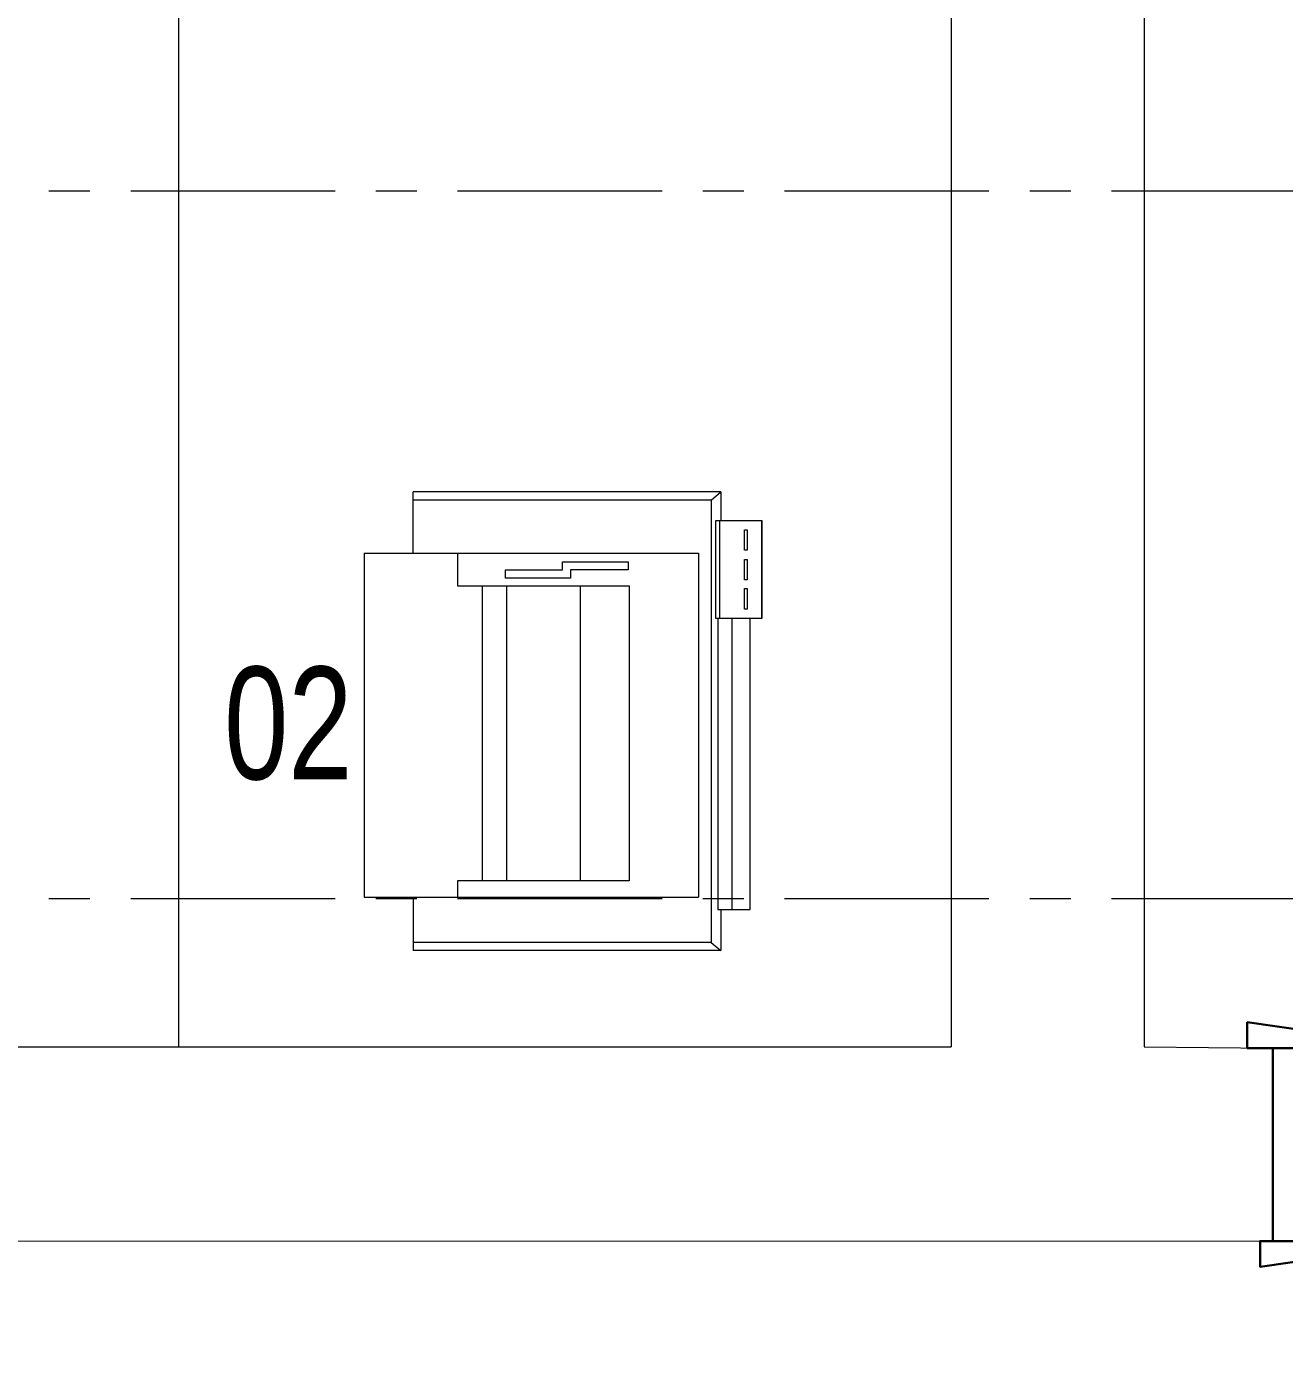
# Model space of a CAD drawing. Header units: millimetres. Extents: x 26027 to 581921, y 7230 to 233891.
# Drawn here: x 477134 to 478111, y 170796 to 171823 of the extents above; entities that cross this region are included whole.
import ezdxf

# ---------------------------------------------------------------- set-up
doc = ezdxf.new("R2010")
doc.units = ezdxf.units.MM
doc.header["$LTSCALE"] = 5
doc.linetypes.add('CENTER', pattern=[50.8, 31.75, -6.35, 6.35, -6.35])
doc.layers.get('0').update_dxf_attribs({"color": 252})
doc.layers.add('axes', color=252, linetype='Continuous')
for name, color, linetype, lineweight in [('E-ELEC-EQPM-2', 85, 'Continuous', 30), ('GE-ARCHITECTURAL_ELEMENTS', 8, 'Continuous', 30), ('Medical Equipment and Furniture', 252, 'Continuous', 0), ('Walls', 252, 'Continuous', 5), ('Wooden Joinery', 252, 'Continuous', 5)]:
    doc.layers.add(name, color=color, linetype=linetype, lineweight=lineweight)
doc.layers.add('EXF', color=7, linetype='Continuous', lineweight=30, true_color=0x4e7e3e)
doc.styles.add('X3G_ENTITY_257CFD', font='swisscl.ttf', dxfattribs={"height": 200})

# ---------------------------------------------------------------- blocks, each defined once
blk = doc.blocks.new('ITPPLT2C-P')
at = {"color": 0}
for p, q in [((0.0229, 0.0318), (0.2618, 0.0318)), ((0.0304, 0.0256), (0.0229, 0.0318)), ((0.0229, 0), (0.0229, 0.0318)), ((0.2618, -0.0096), (0.2618, 0.0318)), ((0.0304, -0.3182), (0.0304, 0.0256)), ((0.0304, 0.0256), (0.2618, 0.0256)), ((0, 0), (0, -0.2262)), ((0.0252, 0), (0, 0)), ((0.0139, 0), (0.0139, -0.2262)), ((0.0252, 0), (0.0139, 0)), ((0.0252, -0.2262), (0.0252, 0)), ((0.0401, -0.2769), (0.0401, -0.0096)), ((0.3, -0.0096), (0.0401, -0.0096)), ((0.2274, -0.0222), (0.2274, -0.0096)), ((0.3, -0.2769), (0.3, -0.0096)), ((0.0939, -0.2515), (0.0939, -0.0222)), ((0.0939, -0.0222), (0.2274, -0.0222)), ((0.1321, -0.2515), (0.1321, -0.0222)), ((0.1894, -0.2515), (0.1894, -0.0222)), ((0.2082, -0.2515), (0.2082, -0.0222)), ((-0.0091, -0.2262), (0.0267, -0.2262)), ((-0.0091, -0.3023), (-0.0091, -0.2262)), ((-0.0087, -0.2262), (0.0236, -0.2262)), ((-0.0087, -0.3023), (-0.0087, -0.2262)), ((0, -0.2262), (0.0252, -0.2262)), ((0.0023, -0.2495), (0.0023, -0.2334)), ((0.0023, -0.2334), (0.0045, -0.2334)), ((0.0045, -0.2334), (0.0045, -0.2495)), ((0.0139, -0.2262), (0.0252, -0.2262)), ((0.0236, -0.2262), (0.0236, -0.3023)), ((0.0267, -0.2262), (0.0267, -0.3023)), ((0.0045, -0.2495), (0.0023, -0.2495)), ((0.0023, -0.2721), (0.0023, -0.2562)), ((0.0023, -0.2562), (0.0045, -0.2562)), ((0.0045, -0.2562), (0.0045, -0.2721)), ((0.2274, -0.2515), (0.0939, -0.2515)), ((0.2274, -0.2769), (0.2274, -0.2515)), ((0.0947, -0.2701), (0.0947, -0.2641)), ((0.0947, -0.2641), (0.1395, -0.2641)), ((0.1395, -0.2575), (0.19, -0.2575)), ((0.1395, -0.2641), (0.1395, -0.2575)), ((0.19, -0.2641), (0.1457, -0.2641)), ((0.1457, -0.2641), (0.1457, -0.2701)), ((0.19, -0.2575), (0.19, -0.2641)), ((0.0045, -0.2721), (0.0023, -0.2721)), ((0.3, -0.2769), (0.0401, -0.2769)), ((0.1457, -0.2701), (0.0947, -0.2701)), ((0.2618, -0.2769), (0.2618, -0.3246)), ((0.0023, -0.295), (0.0023, -0.2793)), ((0.0023, -0.2793), (0.0045, -0.2793)), ((0.0045, -0.2793), (0.0045, -0.295)), ((0.0045, -0.295), (0.0023, -0.295)), ((0.0267, -0.3023), (-0.0091, -0.3023)), ((0.0236, -0.3023), (-0.0087, -0.3023)), ((0.0229, -0.3246), (0.0229, -0.3023)), ((0.0304, -0.3182), (0.0229, -0.3246)), ((0.0304, -0.3182), (0.2618, -0.3182)), ((0.0229, -0.3246), (0.2618, -0.3246))]:
    blk.add_line(p, q, dxfattribs=at)
blk = doc.blocks.new('A$C009F45C9')
at = {"layer": 'GE-ARCHITECTURAL_ELEMENTS'}
for points in [[(75, -50), (85, -50), (95, 20), (75, 20)], [(-75, -60), (-85, -60), (-95, 10), (-75, 10)]]:
    blk.add_lwpolyline(points, close=True, dxfattribs=at)
blk.add_lwpolyline([(75, -25), (-75, -25), (-75, 0), (75, 0), (75, -25)], dxfattribs=at)

msp = doc.modelspace()

# ---------------------------------------------------------------- hatches: boundary and pattern name
at = {"layer": 'E-ELEC-EQPM-2'}
h = msp.add_hatch(dxfattribs=at)
h.set_pattern_fill('CROSS', color=85, scale=10)
h.set_pattern_definition([(0, (368880, 104830), (63.5, 63.5), [31.75, -95.25]), (90, (368895.875, 104814.125), (-63.5, 63.5), [31.75, -95.25])])
edge = h.paths.add_edge_path()
edge.add_line((457685.6, 145694.3), (457685.6, 152806.1))
edge.add_line((457685.6, 152806.1), (462487.4, 152806.1))
edge.add_line((462487.4, 152806.1), (462487.4, 145900.9))
edge.add_line((462487.4, 145900.9), (462587.4, 145901.1))
edge.add_line((462587.4, 145901.1), (462587.4, 152806.1))
edge.add_line((462587.4, 152806.1), (464555.9, 152806.1))
edge.add_line((464555.9, 152806.1), (469284.4, 152806.1))
edge.add_line((469284.4, 152806.1), (471903.7, 152806.1))
edge.add_line((471903.7, 152806.1), (471903.7, 142653.2))
edge.add_line((471903.7, 142653.2), (478231.4, 142645.9))
edge.add_line((478231.4, 142645.9), (478231.4, 142845.2))
edge.add_line((478231.4, 142845.2), (472503.7, 142845.2))
edge.add_line((472503.7, 142845.2), (472503.7, 157840))
edge.add_line((472503.7, 157840), (472504, 159009.2))
edge.add_line((472504, 159009.2), (479768.6, 159009.2))
edge.add_line((479768.6, 159009.2), (479768.6, 159109.2))
edge.add_line((479768.6, 159109.2), (472503.7, 159109.2))
edge.add_line((472503.7, 159109.2), (472503.7, 169315.6))
edge.add_line((472503.7, 169315.6), (478921.1, 169315.6))
edge.add_line((478921.1, 169315.6), (484286.4, 169315.6))
edge.add_line((484286.4, 169315.6), (484286.4, 166351.2))
edge.add_line((484286.4, 166351.2), (484486.4, 166351.2))
edge.add_line((484486.4, 166351.2), (484486.4, 169515.6))
edge.add_line((484486.4, 169515.6), (479083.8, 169515.6))
edge.add_line((479083.8, 169515.6), (479083.8, 190946.9))
edge.add_line((479083.8, 190946.9), (479083.8, 191341.6))
edge.add_line((479083.8, 191341.6), (478883.8, 191341.6))
edge.add_line((478883.8, 191341.6), (478883.8, 195124.3))
edge.add_line((478883.8, 195124.3), (477262.4, 195124.3))
edge.add_line((477262.4, 195124.3), (477262.4, 205421.2))
edge.add_line((477262.4, 205421.2), (474368, 205421.2))
edge.add_line((474368, 205421.2), (469356.9, 205421.2))
edge.add_line((469356.9, 205421.2), (469256.9, 205421.2))
edge.add_line((469256.9, 205421.2), (469256.9, 204391.3))
edge.add_line((469256.9, 204391.3), (469856.9, 204391.3))
edge.add_line((469856.9, 204391.3), (469856.9, 204821.2))
edge.add_line((469856.9, 204821.2), (471179.3, 204821.2))
edge.add_line((471179.3, 204821.2), (471179.3, 204391.3))
edge.add_line((471179.3, 204391.3), (471779.3, 204391.3))
edge.add_line((471779.3, 204391.3), (471779.3, 204821.2))
edge.add_line((471779.3, 204821.2), (476662.4, 204821.2))
edge.add_line((476662.4, 204821.2), (476662.4, 194457.6))
edge.add_line((476662.4, 194457.6), (478283.8, 194457.6))
edge.add_line((478283.8, 194457.6), (478283.8, 169915.6))
edge.add_line((478283.8, 169915.6), (471903.7, 169915.6))
edge.add_line((471903.7, 169915.6), (471903.7, 159212))
edge.add_line((471903.7, 159212), (470513.7, 159212))
edge.add_line((470513.7, 159212), (470513.7, 159112))
edge.add_line((470513.7, 159112), (471903.7, 159112))
edge.add_line((471903.7, 159112), (471903.7, 153006.1))
edge.add_line((471903.7, 153006.1), (462587.4, 153006.1))
edge.add_line((462587.4, 153006.1), (462487.4, 152906.1))
edge.add_line((462487.4, 152906.1), (457585.6, 152906.1))
edge.add_line((457585.6, 152906.1), (457585.6, 145694.3))
at = {"layer": 'EXF'}
h = msp.add_hatch(dxfattribs=at)
h.set_pattern_fill('CROSS', color=256, scale=10)
edge = h.paths.add_edge_path()
edge.add_line((464555.9, 152806.1), (469284.4, 152806.1))
edge.add_line((469284.4, 152806.1), (471903.7, 152806.1))
edge.add_line((471903.7, 152806.1), (471903.7, 142653.2))
edge.add_line((471903.7, 142653.2), (478231.4, 142645.9))
edge.add_line((478231.4, 142645.9), (478231.4, 142845.2))
edge.add_line((478231.4, 142845.2), (472503.7, 142845.2))
edge.add_line((472503.7, 142845.2), (472503.7, 157840))
edge.add_line((472503.7, 157840), (472504, 159009.2))
edge.add_line((472504, 159009.2), (479768.6, 159009.2))
edge.add_line((479768.6, 159009.2), (479768.6, 159109.2))
edge.add_line((479768.6, 159109.2), (472503.7, 159109.2))
edge.add_line((472503.7, 159109.2), (472503.7, 169315.6))
edge.add_line((472503.7, 169315.6), (478921.1, 169315.6))
edge.add_line((478921.1, 169315.6), (484286.4, 169315.6))
edge.add_line((484286.4, 169315.6), (484286.4, 166351.2))
edge.add_line((484286.4, 166351.2), (484486.4, 166351.2))
edge.add_line((484486.4, 166351.2), (484486.4, 169515.6))
edge.add_line((484486.4, 169515.6), (479083.8, 169515.6))
edge.add_line((479083.8, 169515.6), (479083.8, 190946.9))
edge.add_line((479083.8, 190946.9), (479083.8, 191341.6))
edge.add_line((479083.8, 191341.6), (478883.8, 191341.6))
edge.add_line((478883.8, 191341.6), (478883.8, 195124.3))
edge.add_line((478883.8, 195124.3), (477262.4, 195124.3))
edge.add_line((477262.4, 195124.3), (477262.4, 205421.2))
edge.add_line((477262.4, 205421.2), (474368, 205421.2))
edge.add_line((474368, 205421.2), (469356.9, 205421.2))
edge.add_line((469356.9, 205421.2), (469256.9, 205421.2))
edge.add_line((469256.9, 205421.2), (469256.9, 204391.3))
edge.add_line((469256.9, 204391.3), (469856.9, 204391.3))
edge.add_line((469856.9, 204391.3), (469856.9, 204821.2))
edge.add_line((469856.9, 204821.2), (471179.3, 204821.2))
edge.add_line((471179.3, 204821.2), (471179.3, 204391.3))
edge.add_line((471179.3, 204391.3), (471779.3, 204391.3))
edge.add_line((471779.3, 204391.3), (471779.3, 204821.2))
edge.add_line((471779.3, 204821.2), (476662.4, 204821.2))
edge.add_line((476662.4, 204821.2), (476662.4, 194457.6))
edge.add_line((476662.4, 194457.6), (478283.8, 194457.6))
edge.add_line((478283.8, 194457.6), (478283.8, 169915.6))
edge.add_line((478283.8, 169915.6), (471903.7, 169915.6))
edge.add_line((471903.7, 169915.6), (471903.7, 159212))
edge.add_line((471903.7, 159212), (470513.7, 159212))
edge.add_line((470513.7, 159212), (470513.7, 159112))
edge.add_line((470513.7, 159112), (471903.7, 159112))
edge.add_line((471903.7, 159112), (471903.7, 153006.1))
edge.add_line((471903.7, 153006.1), (462587.4, 153006.1))

# ---------------------------------------------------------------- linework, layer by layer
at = {"layer": 'axes', "linetype": 'CENTER', "lineweight": 0}
for p, q in [((544175.8, 171695.3, 2.4), (461277.7, 171695.3, 2.4)), ((544175.8, 171145.3, 2.4), (461285.2, 171145.3, 2.4))]:
    msp.add_line(p, q, dxfattribs=at)
at = {"layer": 'Medical Equipment and Furniture'}
msp.add_line((477252.4, 171030.3, 2.4), (477252.4, 172060.3, 2.4), dxfattribs=at)
at = {"layer": 'Walls'}
for p, q in [((477852.4, 173891.5, 2.4), (477852.4, 171030.3, 2.4)), ((478002.4, 173891.5, 2.4), (478002.4, 171030.3, 2.4)), ((473313.8, 171030.3, 2.4), (477852.4, 171030.3, 2.4)), ((478002.4, 171030.3, 2.4), (478102.4, 171029.4, 2.4)), ((473303.8, 170880.3, 2.4), (478102.4, 170879.4, 2.4))]:
    msp.add_line(p, q, dxfattribs=at)

# ---------------------------------------------------------------- block references
at = {"layer": 'Medical Equipment and Furniture', "extrusion": (1.19915e-18, -8.17187e-07, -1), "xscale": -1000, "yscale": 1000.000000000002, "zscale": 1000.000000000002, "rotation": 180}
msp.add_blockref('ITPPLT2C-P', (-477696.3, 171137, -2.5), dxfattribs=at)
at = {"layer": 'Wooden Joinery', "rotation": 89.99999999999999}
msp.add_blockref('A$C009F45C9', (478102.4, 170954.4, 2.4), dxfattribs=at)

# ---------------------------------------------------------------- texts
at = {"layer": 'Medical Equipment and Furniture', "insert": (477337.5, 171325.7, 2.4), "char_height": 87.47, "attachment_point": 2, "style": 'X3G_ENTITY_257CFD'}
msp.add_mtext('02', dxfattribs=at)

doc.saveas('drawing.dxf')
